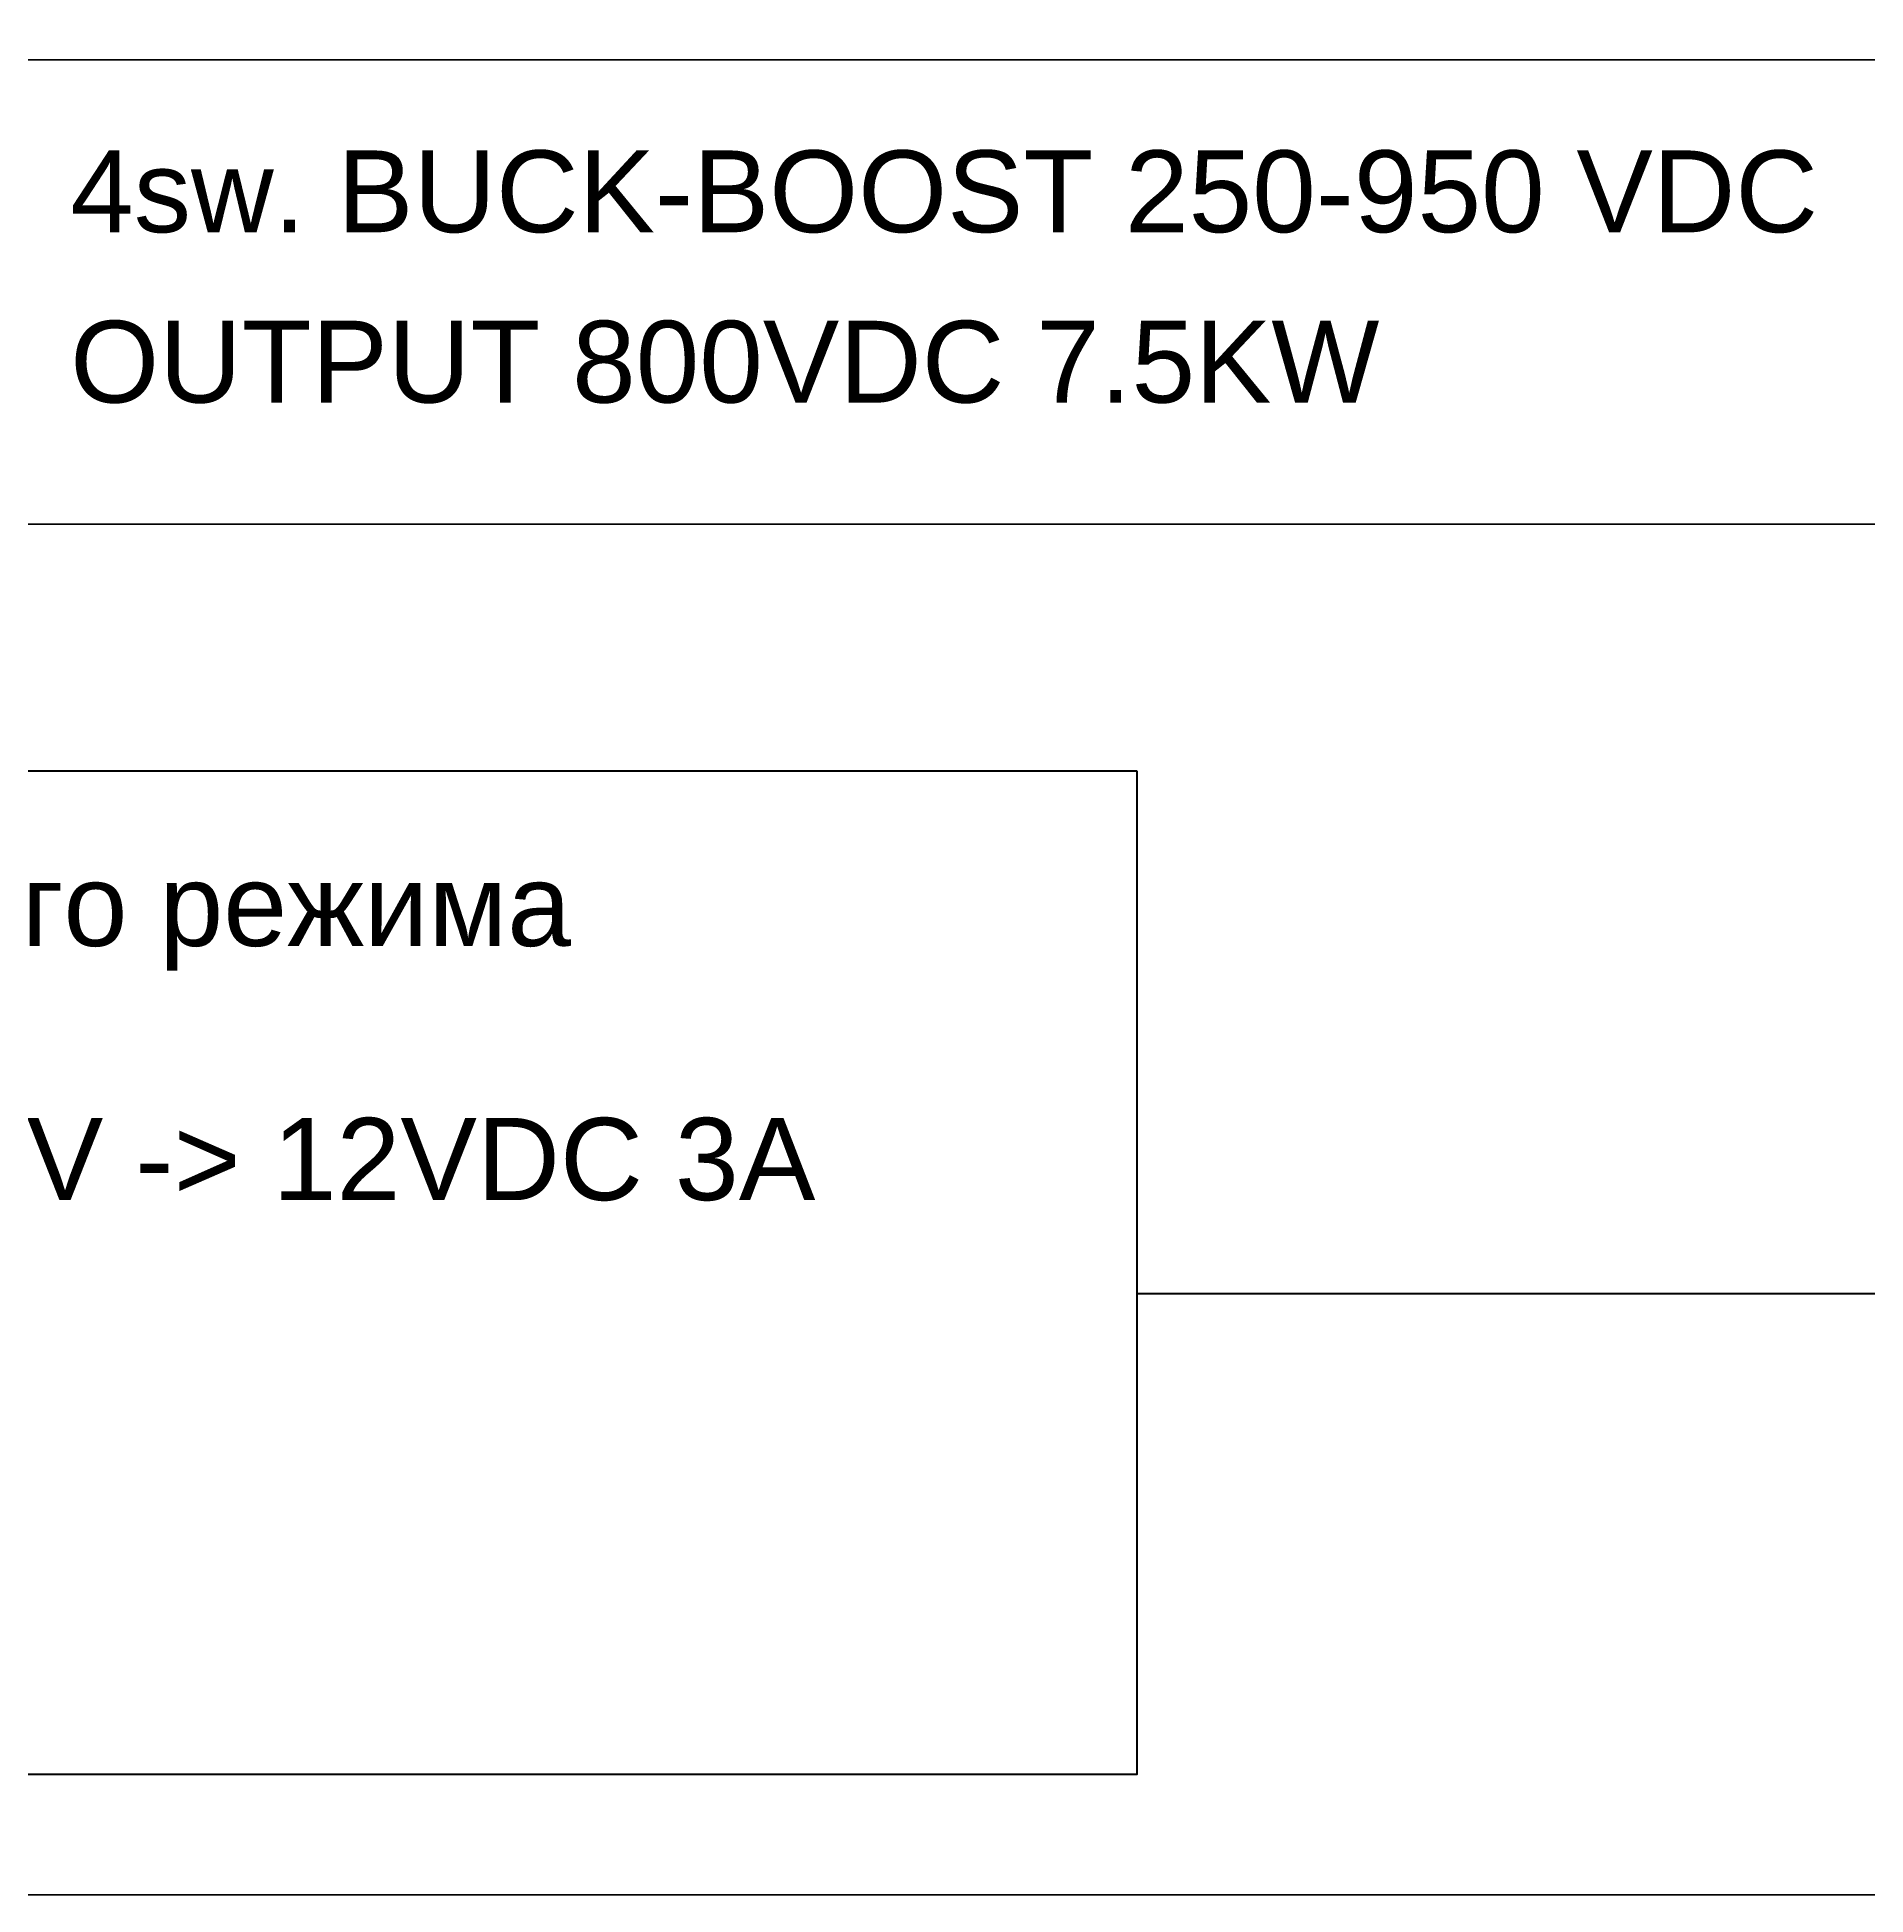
# Model space of a CAD drawing. Header units: inches. Extents: x 27 to 2311866, y 25 to 2322495.
# Drawn here: x 297436 to 408581, y 1835861 to 1948822 of the extents above; entities that cross this region are included whole.
import ezdxf

# ---------------------------------------------------------------- set-up
doc = ezdxf.new("R2010")
doc.units = ezdxf.units.IN
doc.header["$MEASUREMENT"] = 0
doc.layers.add('12В', color=30, linetype='Continuous', lineweight=30)
doc.styles.get("Standard").update_dxf_attribs({"font": 'arial.ttf'})

msp = doc.modelspace()

# ---------------------------------------------------------------- linework, layer by layer
for points in [[(165451, 2155170), (721154, 2155170), (721154, 1835861), (165451, 1835861)], [(295268, 1919200), (295268, 1947441), (411757, 1947441), (411757, 1919200)]]:
    msp.add_lwpolyline(points, close=True)
at = {"layer": '12В'}
msp.add_lwpolyline([(438270, 2094311), (438270, 1872416), (364290, 1872416)], dxfattribs=at)
msp.add_lwpolyline([(364290, 1904180), (242263, 1904180), (242263, 1843194), (364290, 1843194)], close=True, dxfattribs=at)

# ---------------------------------------------------------------- texts
for s, p in [('4sw. BUCK-BOOST 250-950 VDC ', (299445, 1936959)), ('OUTPUT 800VDC 7.5KW', (299445, 1926601))]:
    msp.add_text(s, height=4976.07).set_placement(p)
at = {"layer": '12В', "color": 30, "ltscale": 0.1}
for s, p in [('БП дежурного режима', (257199, 1893557)), ('DC 250-950 V -> 12VDC 3A', (257199, 1878105))]:
    msp.add_text(s, height=5000, dxfattribs=at).set_placement(p)

doc.saveas('drawing.dxf')
